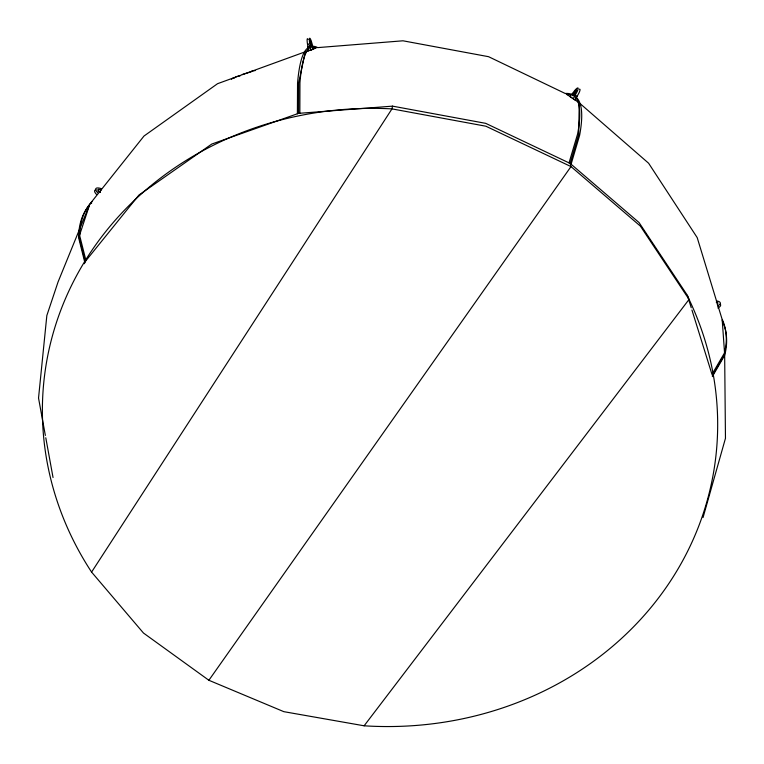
<?xml version="1.0" encoding="UTF-8"?>
<svg xmlns="http://www.w3.org/2000/svg" width="764" height="764" viewBox="0 0 764 764"><rect width="100%" height="100%" fill="white"/><g stroke="black" fill="none" stroke-linecap="round" stroke-linejoin="round"><path stroke-width="1.15" d="M84.365 263.714L85.272 261.508L138.914 195.068L211.733 144.062L298.581 113.358L298.705 82.837L305.237 52.105L316.563 47.702M299.851 113.263L299.946 82.741A345.872 44.407 79.4 0 1 317.662 47.616L402.972 40.798L488.568 56.689L565.217 93.485A345.786 58.818 -58.8 0 1 577.594 134.034L569.018 162.875M297.397 113.779L297.549 83.247A345.815 44.885 79.4 0 1 308.818 47.425M392.543 106.139L391.98 108.88L91.585 572.093L143.46 633.022L208.878 680.275L283.826 711.666L364.122 725.8L689.071 299.402L687.361 295.324L639.048 222.553L570.154 163.42L485.703 123.348L392.543 106.139L298.581 113.358M703.061 517.495L725.466 438.297L724.664 355.356A344.784 127.75 -13.5 0 0 722.2 320.593M571.1 164.222L579.618 135.352A345.7 59.286 -58.8 0 0 575.98 97.123M571.854 97.792L569.992 96.57L574.9 90.267A10.304 1.719 -56.6 0 1 577.106 91.68L573.201 98.757L575.082 99.998L578.997 92.921A10.304 1.738 -56.6 0 0 579.427 89.187M712.334 376.595L724.664 355.356M712.325 375.477L724.654 354.257L722.181 319.553M208.878 680.275L570.994 166.581L570.154 163.42L578.701 134.559L579.227 102.844L566.2 93.953M90.467 203.281L144.004 136.03L217.549 83.696L308.837 50.491M231.368 79.246L234.09 77.46M233.545 78.453L236.372 76.601L240.154 75.837M91.718 202.995L89.818 204.112L79.045 236.706L85.272 261.508M717.797 307.978L719.077 307.252A9.856 3.419 -8.8 0 0 720.271 304.225M717.491 305.953L718.762 305.237A9.856 3.409 -8.8 0 0 716.412 300.901M310.776 50.147L313.555 49.058L311.397 41.428A10.343 1.308 77.7 0 0 309.496 42.077L310.776 50.147L308.541 50.625L307.271 42.564A10.333 1.318 77.7 0 1 308.188 39.441M242.264 74.5L251.346 71.749M313.297 48.877L315.532 48.075A345.815 44.885 79.4 0 0 312.056 46.871M307.863 46.499L310.088 46.012M311.359 49.536L313.555 49.058M251.919 70.995L255.176 70.603M575.244 95.147L577.126 96.388M580.096 103.598L648.617 163.238L697.198 237.614L721.885 318.559A344.956 127.387 -13.5 0 1 724.339 353.216L711.991 374.408L691.936 310.003M97.668 192.748L96.608 191.544A9.942 3.304 30.3 0 1 101.545 188.718M96.617 194.533L95.557 193.33A9.932 3.314 30.3 0 1 96.083 189.72M687.361 295.324L691.239 307.749M85.988 260.629L79.733 235.847A345.051 121.486 34.8 0 1 91.938 201.629M84.842 262.558L78.625 237.738A344.889 121.868 34.8 0 1 89.417 205.086L58.045 281.992L46.843 315.522L38.534 398.044L45.353 435.442M308.102 43.644L308.284 44.532M45.783 437.772L53.041 477.51M100.476 192.375A3.362 1.117 30.3 0 1 97.878 189.663A3.362 1.117 30.3 0 1 101.163 190.198M97.945 191.153A3.362 1.117 30.3 0 1 100.122 191.974M567.022 94.669A345.7 59.286 -58.8 0 1 570.794 94.784M716.269 302.238A3.333 1.156 -8.7 0 1 717.062 303.957M364.122 725.8A338.089 308.618 7.2 0 0 689.071 299.402L640.404 226.134L570.994 166.581L485.875 126.213L391.98 108.88A338.089 308.618 7.2 0 0 88.672 255.233A338.089 308.618 7.2 0 0 91.585 572.093M311.788 46.785C309.458 45.525 309.554 33.081 311.788 46.785M573.783 95.08A3.486 0.583 -56.5 0 0 576.772 90.076A3.486 0.583 -56.5 0 0 573.821 93.256A3.486 0.583 -56.5 0 0 573.783 95.08"/></g></svg>
